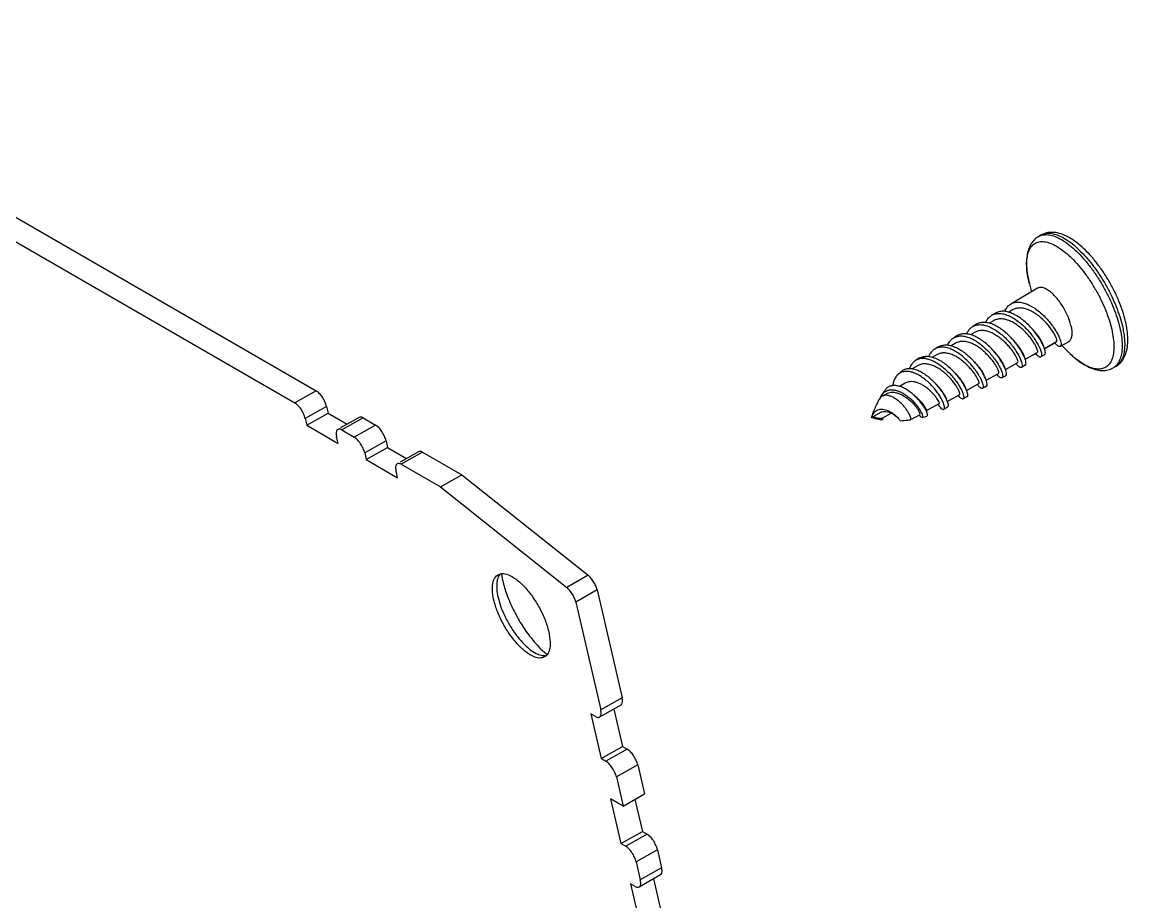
# Model space of a CAD drawing. Header units: millimetres. Extents: x 2693 to 3287, y 268 to 688.
# Drawn here: x 3193.58 to 3234.56, y 566.33 to 598.95 of the extents above; entities that cross this region are included whole.
import ezdxf

# ---------------------------------------------------------------- set-up
doc = ezdxf.new("R2010")
doc.units = ezdxf.units.MM
doc.layers.add('02___PRT_ALL_AXES', color=7, linetype='Continuous')

msp = doc.modelspace()

# ---------------------------------------------------------------- linework, layer by layer
at = {"color": 7, "linetype": 'Continuous'}
for p, q in [((3180.799, 598.951), (3204.479, 585.279)), ((3180.008, 598.503), (3203.688, 584.831)), ((3230.916, 589.24), (3230.893, 589.334)), ((3230.893, 589.334), (3230.916, 589.24)), ((3229.662, 588.135), (3229.675, 588.138)), ((3230.316, 588.289), (3230.146, 588.192)), ((3229.604, 587.886), (3229.426, 587.785)), ((3234.357, 587.682), (3234.383, 587.559)), ((3228.908, 587.455), (3228.735, 587.358)), ((3231.03, 587.558), (3231.009, 587.582)), ((3228.196, 587.052), (3228.013, 586.949)), ((3230.316, 587.157), (3230.296, 587.179)), ((3231.469, 586.852), (3231.92, 587.107)), ((3231.856, 587.049), (3231.472, 586.839)), ((3231.856, 587.049), (3231.849, 587.067)), ((3226.853, 586.498), (3226.821, 586.483)), ((3227.499, 586.622), (3227.323, 586.522)), ((3229.591, 586.75), (3229.57, 586.773)), ((3230.757, 586.449), (3231.208, 586.704)), ((3231.139, 586.658), (3230.792, 586.469)), ((3231.139, 586.658), (3231.137, 586.664)), ((3232.464, 586.613), (3232.328, 586.744)), ((3232.6, 586.493), (3232.464, 586.613)), ((3232.728, 586.393), (3232.6, 586.493)), ((3226.787, 586.219), (3226.569, 586.095)), ((3228.858, 586.37), (3228.877, 586.349)), ((3230.024, 586.071), (3230.48, 586.329)), ((3232.901, 586.277), (3232.728, 586.393)), ((3232.956, 586.245), (3232.901, 586.277)), ((3228.132, 585.963), (3228.152, 585.941)), ((3229.312, 585.668), (3229.768, 585.926)), ((3204.479, 585.279), (3203.688, 584.831)), ((3225.839, 585.319), (3225.878, 585.316)), ((3226.313, 585.561), (3226.099, 585.441)), ((3227.42, 585.56), (3227.437, 585.542)), ((3228.58, 585.29), (3229.04, 585.551)), ((3225.379, 585.013), (3225.341, 584.957)), ((3225.379, 585.013), (3225.42, 585.096)), ((3225.601, 585.158), (3225.453, 585.075)), ((3226.631, 585.121), (3226.617, 585.133)), ((3227.104, 584.543), (3227.573, 584.808)), ((3227.516, 584.776), (3227.564, 584.712)), ((3227.564, 584.712), (3227.534, 584.786)), ((3227.868, 584.887), (3228.328, 585.148)), ((3204.866, 584.697), (3204.075, 584.249)), ((3204.133, 584.001), (3204.924, 584.448)), ((3204.866, 584.697), (3204.924, 584.448)), ((3204.924, 584.448), (3205.626, 584.043)), ((3225.394, 584.47), (3225.072, 584.288)), ((3225.444, 584.494), (3225.394, 584.47)), ((3225.461, 584.267), (3225.791, 584.454)), ((3225.758, 584.472), (3225.846, 584.426)), ((3226.513, 584.209), (3226.861, 584.405)), ((3227.109, 584.513), (3227.101, 584.558)), ((3227.603, 584.668), (3227.564, 584.712)), ((3227.895, 584.682), (3227.856, 584.654)), ((3227.895, 584.682), (3227.881, 584.667)), ((3204.075, 584.249), (3204.133, 584.001)), ((3204.133, 584.001), (3205.293, 583.33)), ((3206.071, 584.295), (3205.384, 583.906)), ((3206.221, 584.274), (3205.429, 583.826)), ((3206.685, 584.006), (3205.894, 583.558)), ((3206.221, 584.274), (3206.685, 584.006)), ((3225.057, 584.277), (3225.062, 584.291)), ((3225.057, 584.277), (3225.072, 584.288)), ((3225.069, 584.275), (3225.057, 584.277)), ((3225.172, 584.25), (3225.069, 584.275)), ((3225.186, 584.248), (3225.172, 584.25)), ((3226.111, 584.195), (3226.128, 584.173)), ((3226.508, 584.207), (3226.513, 584.209)), ((3205.293, 583.33), (3205.236, 583.579)), ((3205.429, 583.826), (3205.894, 583.558)), ((3207.072, 583.424), (3206.28, 582.976)), ((3206.338, 582.727), (3207.129, 583.175)), ((3207.072, 583.424), (3207.129, 583.175)), ((3207.129, 583.175), (3207.832, 582.77)), ((3206.28, 582.976), (3206.338, 582.727)), ((3206.338, 582.727), (3207.499, 582.057)), ((3208.276, 583.021), (3207.59, 582.633)), ((3208.426, 583.001), (3207.635, 582.553)), ((3208.426, 583.001), (3209.877, 582.163)), ((3207.499, 582.057), (3207.441, 582.306)), ((3207.635, 582.553), (3209.086, 581.715)), ((3209.086, 581.715), (3209.877, 582.163)), ((3209.877, 582.163), (3214.558, 578.439)), ((3209.086, 581.715), (3213.767, 577.991)), ((3211.345, 578.478), (3211.39, 578.247)), ((3211.39, 578.247), (3211.393, 578.237)), ((3214.558, 578.439), (3213.767, 577.991)), ((3214.889, 577.894), (3214.098, 577.447)), ((3214.889, 577.894), (3215.819, 573.894)), ((3214.098, 577.447), (3215.028, 573.447)), ((3212.812, 575.704), (3212.851, 575.666)), ((3212.851, 575.666), (3213.026, 575.509)), ((3215.819, 573.894), (3215.028, 573.447)), ((3214.834, 573.2), (3214.66, 573.3)), ((3214.66, 573.3), (3215.045, 571.642)), ((3215.775, 573.627), (3214.984, 573.179)), ((3215.514, 573.479), (3215.836, 572.09)), ((3215.045, 571.642), (3215.836, 572.09)), ((3215.836, 572.09), (3216.011, 571.989)), ((3216.011, 571.989), (3215.219, 571.542)), ((3215.045, 571.642), (3215.219, 571.542)), ((3216.397, 571.407), (3215.606, 570.96)), ((3216.397, 571.407), (3216.648, 570.33)), ((3215.606, 570.96), (3215.856, 569.882)), ((3215.856, 569.882), (3215.392, 570.15)), ((3215.392, 570.15), (3215.777, 568.492)), ((3215.856, 569.882), (3216.648, 570.33)), ((3216.292, 570.129), (3216.569, 568.94)), ((3215.777, 568.492), (3216.569, 568.94)), ((3216.743, 568.839), (3215.952, 568.391)), ((3216.569, 568.94), (3216.743, 568.839)), ((3215.777, 568.492), (3215.952, 568.391)), ((3217.129, 568.257), (3216.338, 567.809)), ((3217.129, 568.257), (3217.283, 567.594)), ((3216.338, 567.809), (3216.492, 567.146)), ((3217.283, 567.594), (3216.492, 567.146)), ((3217.239, 567.326), (3216.448, 566.879)), ((3216.978, 567.178), (3217.301, 565.789)), ((3216.298, 566.899), (3216.124, 567)), ((3216.124, 567), (3216.51, 565.342))]:
    msp.add_line(p, q, dxfattribs=at)
for points in [[(3228.58, 585.29), (3228.577, 585.301), (3228.569, 585.334)], [(3227.868, 584.887), (3227.865, 584.9), (3227.857, 584.931)], [(3225.444, 584.494), (3225.493, 584.509), (3225.577, 584.516), (3225.666, 584.503), (3225.758, 584.472)], [(3225.846, 584.426), (3225.928, 584.372), (3225.999, 584.314), (3226.055, 584.26), (3226.094, 584.217), (3226.116, 584.189)], [(3227.129, 584.419), (3227.121, 584.455), (3227.109, 584.513)], [(3225.477, 584.222), (3225.484, 584.254), (3225.493, 584.286)]]:
    msp.add_lwpolyline(points, dxfattribs=at)
for points, start_tangent, end_tangent in [([(3231.256, 591.003), (3231.107, 590.891), (3230.981, 590.736), (3230.884, 590.529), (3230.824, 590.273), (3230.807, 589.981), (3230.831, 589.666), (3230.892, 589.335)], (-0.870327, -0.492475), (0.226388, -0.974037)), ([(3231.257, 591.002), (3231.356, 591.045)], (0.870882, 0.491491), (0.955874, 0.293777)), ([(3234.475, 587.85), (3234.37, 588.225), (3234.229, 588.607), (3234.055, 588.988), (3233.854, 589.36), (3233.629, 589.717), (3233.384, 590.05), (3233.124, 590.353), (3232.853, 590.619), (3232.574, 590.841), (3232.292, 591.011), (3232.016, 591.117), (3231.763, 591.155), (3231.543, 591.132), (3231.353, 591.057)], (-0.226388, 0.974037), (-0.870327, -0.492475)), ([(3231.353, 591.057), (3231.452, 591.1), (3231.464, 591.103)], (0.870882, 0.491491), (0.962895, 0.269875)), ([(3231.356, 591.045), (3231.539, 591.069), (3231.748, 591.037), (3231.976, 590.951), (3232.219, 590.81)], (0.955874, 0.293777), (0.831583, -0.555401)), ([(3231.464, 591.103), (3231.636, 591.124), (3231.844, 591.092), (3232.072, 591.005), (3232.315, 590.865), (3232.567, 590.674), (3232.823, 590.438), (3233.077, 590.161), (3233.323, 589.85), (3233.556, 589.511), (3233.771, 589.153), (3233.962, 588.782), (3234.126, 588.408), (3234.258, 588.038), (3234.357, 587.682)], (0.962895, 0.269875), (0.226388, -0.974037)), ([(3230.892, 589.335), (3230.832, 589.666), (3230.81, 589.967), (3230.829, 590.232), (3230.886, 590.453), (3230.982, 590.624), (3231.113, 590.742), (3231.277, 590.803), (3231.468, 590.806), (3231.684, 590.751), (3231.918, 590.639), (3232.164, 590.474), (3232.417, 590.258), (3232.67, 589.998), (3232.917, 589.7), (3233.152, 589.371), (3233.369, 589.019), (3233.563, 588.653), (3233.729, 588.282), (3233.863, 587.916), (3233.961, 587.562)], (-0.225919, 0.974146), (0.226388, -0.974037)), ([(3232.219, 590.81), (3232.471, 590.62), (3232.727, 590.384), (3232.981, 590.107), (3233.227, 589.795), (3233.46, 589.457), (3233.674, 589.098), (3233.866, 588.727), (3234.029, 588.353), (3234.162, 587.984), (3234.261, 587.627)], (0.831583, -0.555401), (0.226388, -0.974037)), ([(3229.997, 588.223), (3230.038, 588.305), (3230.129, 588.424), (3230.223, 588.496)], (0.390741, 0.920501), (0.859999, 0.510296)), ([(3230.223, 588.496), (3230.245, 588.508), (3230.383, 588.556), (3230.539, 588.564), (3230.706, 588.534), (3230.881, 588.469), (3231.063, 588.369), (3231.243, 588.241), (3231.413, 588.093), (3231.571, 587.93), (3231.716, 587.756), (3231.841, 587.581), (3231.94, 587.417)], (0.859999, 0.510296), (0.48142, -0.87649)), ([(3229.293, 587.809), (3229.333, 587.889), (3229.423, 588.006), (3229.517, 588.078)], (0.395162, 0.918612), (0.860031, 0.510241)), ([(3229.517, 588.078), (3229.538, 588.09), (3229.662, 588.135)], (0.860031, 0.510241), (0.977038, 0.213067)), ([(3231.009, 587.582), (3230.991, 587.602), (3230.833, 587.763), (3230.665, 587.908), (3230.486, 588.035), (3230.306, 588.133), (3230.133, 588.197), (3229.967, 588.227), (3229.812, 588.218), (3229.675, 588.171), (3229.653, 588.159)], (-0.663419, 0.748248), (-0.860006, -0.510284)), ([(3229.675, 588.138), (3229.829, 588.146), (3229.993, 588.117), (3230.168, 588.053), (3230.348, 587.955), (3230.525, 587.83), (3230.693, 587.685), (3230.851, 587.524), (3230.995, 587.352), (3231.118, 587.18), (3231.217, 587.018)], (0.982296, 0.187336), (0.48491, -0.874564)), ([(3231.92, 587.107), (3231.922, 587.108), (3231.932, 587.141), (3231.919, 587.206), (3231.882, 587.298), (3231.821, 587.413), (3231.736, 587.545), (3231.63, 587.686), (3231.503, 587.829), (3231.361, 587.966), (3231.207, 588.092), (3231.046, 588.198), (3230.883, 588.279), (3230.722, 588.331), (3230.57, 588.35), (3230.43, 588.334), (3230.316, 588.289)], (0.919553, 0.392965), (-0.870616, -0.491962)), ([(3228.589, 587.388), (3228.632, 587.476), (3228.723, 587.592), (3228.815, 587.663)], (0.386245, 0.922396), (0.860011, 0.510276)), ([(3228.815, 587.663), (3228.836, 587.675), (3228.972, 587.722), (3229.126, 587.73), (3229.289, 587.702), (3229.46, 587.639), (3229.638, 587.542), (3229.814, 587.418), (3229.981, 587.276), (3230.136, 587.118), (3230.278, 586.95), (3230.4, 586.781), (3230.498, 586.621)], (0.860011, 0.510276), (0.488473, -0.872579)), ([(3230.296, 587.179), (3230.278, 587.199), (3230.123, 587.357), (3229.956, 587.501), (3229.779, 587.625), (3229.601, 587.721), (3229.429, 587.785), (3229.265, 587.813), (3229.112, 587.804), (3228.976, 587.757), (3228.955, 587.746)], (-0.66559, 0.746318), (-0.860015, -0.510269)), ([(3231.208, 586.705), (3231.21, 586.706), (3231.219, 586.74), (3231.205, 586.807), (3231.167, 586.902), (3231.103, 587.02), (3231.016, 587.154), (3230.906, 587.297), (3230.776, 587.442), (3230.63, 587.58), (3230.474, 587.704), (3230.31, 587.809), (3230.145, 587.886), (3229.984, 587.934), (3229.832, 587.947), (3229.693, 587.924), (3229.604, 587.886)], (0.931332, 0.364172), (-0.870761, -0.491707)), ([(3234.111, 586.183), (3234.26, 586.295), (3234.386, 586.45), (3234.484, 586.656), (3234.544, 586.912), (3234.56, 587.205), (3234.536, 587.52), (3234.475, 587.85)], (0.870327, 0.492475), (-0.226388, 0.974037)), ([(3227.884, 586.973), (3227.927, 587.059), (3228.018, 587.175), (3228.109, 587.245)], (0.388954, 0.921257), (0.860166, 0.510014)), ([(3228.109, 587.245), (3228.131, 587.257), (3228.264, 587.303), (3228.415, 587.312), (3228.578, 587.284), (3228.749, 587.222), (3228.923, 587.128), (3229.096, 587.008), (3229.262, 586.866), (3229.417, 586.71), (3229.557, 586.545), (3229.676, 586.381), (3229.774, 586.223)], (0.860166, 0.510014), (0.492151, -0.87051)), ([(3229.57, 586.773), (3229.555, 586.79), (3229.401, 586.945), (3229.236, 587.086), (3229.062, 587.208), (3228.885, 587.303), (3228.715, 587.365), (3228.553, 587.393), (3228.401, 587.384), (3228.266, 587.338), (3228.245, 587.326)], (-0.668906, 0.743347), (-0.860018, -0.510264)), ([(3230.48, 586.329), (3230.482, 586.33), (3230.49, 586.36), (3230.476, 586.422), (3230.439, 586.51), (3230.378, 586.62), (3230.295, 586.746), (3230.19, 586.881), (3230.067, 587.018), (3229.928, 587.15), (3229.778, 587.27), (3229.62, 587.372), (3229.461, 587.45), (3229.305, 587.499), (3229.156, 587.516), (3229.019, 587.5), (3228.908, 587.455)], (0.926021, 0.377473), (-0.870595, -0.492)), ([(3231.449, 586.921), (3231.444, 586.937), (3231.408, 587.029), (3231.347, 587.144), (3231.262, 587.276), (3231.155, 587.417), (3231.03, 587.558)], (-0.283764, 0.958894), (-0.688949, 0.72481)), ([(3231.357, 587.095), (3231.258, 587.258), (3231.134, 587.43), (3231.03, 587.558)], (-0.484229, 0.874941), (-0.655264, 0.7554)), ([(3231.94, 587.417), (3232.015, 587.266), (3232.064, 587.133), (3232.086, 587.029), (3232.082, 586.958), (3232.057, 586.925)], (0.48142, -0.87649), (-0.856566, -0.516038)), ([(3233.961, 587.562), (3234.022, 587.23), (3234.044, 586.928), (3234.025, 586.663), (3233.968, 586.443), (3233.872, 586.272), (3233.741, 586.154), (3233.577, 586.093), (3233.386, 586.09), (3233.17, 586.144), (3232.956, 586.245)], (0.226388, -0.974037), (-0.871755, 0.489942)), ([(3234.261, 587.627), (3234.323, 587.292), (3234.347, 586.985), (3234.334, 586.713), (3234.282, 586.483), (3234.194, 586.299), (3234.101, 586.191)], (0.226388, -0.974037), (-0.743479, -0.668759)), ([(3234.383, 587.559), (3234.419, 587.346), (3234.444, 587.039), (3234.43, 586.768), (3234.379, 586.537), (3234.29, 586.354), (3234.167, 586.22), (3234.111, 586.183)], (0.195508, -0.980702), (-0.870882, -0.491491)), ([(3227.406, 586.829), (3227.318, 586.762), (3227.228, 586.648), (3227.181, 586.553)], (-0.860157, -0.510029), (-0.382105, -0.924119)), ([(3229.055, 585.826), (3228.958, 585.981), (3228.839, 586.143), (3228.701, 586.304), (3228.549, 586.458), (3228.385, 586.597), (3228.214, 586.715), (3228.042, 586.808), (3227.873, 586.869), (3227.712, 586.896), (3227.563, 586.888), (3227.431, 586.843), (3227.406, 586.829)], (-0.495908, 0.868375), (-0.860157, -0.510029)), ([(3227.546, 586.912), (3227.669, 586.963), (3227.818, 586.98), (3227.981, 586.96), (3228.153, 586.903), (3228.33, 586.813), (3228.506, 586.695), (3228.675, 586.554), (3228.833, 586.397), (3228.858, 586.37)], (0.860907, 0.508762), (0.671205, -0.741271)), ([(3229.767, 585.928), (3229.775, 585.935), (3229.775, 585.977), (3229.752, 586.051), (3229.705, 586.149), (3229.634, 586.268), (3229.541, 586.4), (3229.426, 586.539), (3229.294, 586.676), (3229.148, 586.805), (3228.992, 586.918), (3228.831, 587.01), (3228.671, 587.075), (3228.516, 587.109), (3228.372, 587.109), (3228.241, 587.075), (3228.196, 587.052)], (0.894656, 0.446755), (-0.870068, -0.492932)), ([(3230.641, 586.7), (3230.543, 586.86), (3230.42, 587.03), (3230.316, 587.157)], (-0.487756, 0.87298), (-0.658041, 0.752982)), ([(3230.737, 586.518), (3230.731, 586.536), (3230.694, 586.63), (3230.632, 586.746), (3230.545, 586.879), (3230.437, 587.021), (3230.316, 587.157)], (-0.279249, 0.960219), (-0.68973, 0.724067)), ([(3231.217, 587.018), (3231.284, 586.885), (3231.332, 586.767), (3231.358, 586.668), (3231.364, 586.594), (3231.35, 586.548), (3231.335, 586.535)], (0.48491, -0.874564), (-0.875129, -0.48389)), ([(3231.474, 586.835), (3231.431, 586.946), (3231.357, 587.095)], (-0.307036, 0.951698), (-0.484229, 0.874941)), ([(3231.475, 586.61), (3231.499, 586.643), (3231.502, 586.713), (3231.48, 586.816), (3231.474, 586.835)], (0.855656, 0.517546), (-0.307036, 0.951698)), ([(3232.057, 586.925), (3232.054, 586.923), (3232.004, 586.926), (3231.936, 586.969), (3231.856, 587.049)], (-0.856566, -0.516038), (-0.652688, 0.757627)), ([(3226.692, 586.404), (3226.683, 586.398), (3226.584, 586.307), (3226.505, 586.187), (3226.471, 586.106)], (-0.841602, -0.540098), (-0.339651, -0.940552)), ([(3227.087, 586.468), (3226.938, 586.479), (3226.802, 586.455), (3226.692, 586.404)], (-0.984952, 0.172826), (-0.841602, -0.540098)), ([(3226.837, 586.492), (3226.919, 586.531), (3227.062, 586.559), (3227.219, 586.55), (3227.388, 586.504), (3227.562, 586.425), (3227.736, 586.316), (3227.906, 586.184), (3228.066, 586.033), (3228.132, 585.963)], (0.861042, 0.508534), (0.674613, -0.738172)), ([(3227.087, 586.468), (3227, 586.5), (3226.922, 586.51), (3226.853, 586.498)], (-0.906029, 0.423216), (-0.941862, -0.336)), ([(3227.087, 586.468), (3227.253, 586.422), (3227.427, 586.343), (3227.603, 586.233), (3227.774, 586.098), (3227.933, 585.949), (3228.077, 585.789), (3228.205, 585.623), (3228.31, 585.464), (3228.39, 585.318), (3228.445, 585.191), (3228.474, 585.088), (3228.478, 585.016), (3228.458, 584.979), (3228.456, 584.978)], (0.984952, -0.172826), (-0.893965, -0.448137)), ([(3229.04, 585.551), (3229.042, 585.552), (3229.048, 585.58), (3229.033, 585.638), (3228.995, 585.722), (3228.935, 585.827), (3228.853, 585.948), (3228.751, 586.077), (3228.63, 586.208), (3228.495, 586.334), (3228.348, 586.449), (3228.195, 586.546), (3228.04, 586.62), (3227.887, 586.666), (3227.742, 586.682), (3227.609, 586.666), (3227.499, 586.622)], (0.9341, 0.357011), (-0.870575, -0.492036)), ([(3229.914, 586.3), (3229.817, 586.457), (3229.696, 586.624), (3229.591, 586.75)], (-0.491433, 0.870915), (-0.660915, 0.750461)), ([(3230.01, 586.127), (3230.001, 586.153), (3229.964, 586.241), (3229.904, 586.352), (3229.82, 586.477), (3229.715, 586.613), (3229.592, 586.75)], (-0.255298, 0.966863), (-0.696512, 0.717545)), ([(3230.498, 586.621), (3230.571, 586.475), (3230.621, 586.347), (3230.643, 586.246), (3230.64, 586.178), (3230.618, 586.147)], (0.488473, -0.872579), (-0.853138, -0.521685)), ([(3230.761, 586.436), (3230.715, 586.554), (3230.641, 586.7)], (-0.302341, 0.9532), (-0.487756, 0.87298)), ([(3230.761, 586.224), (3230.784, 586.256), (3230.786, 586.325), (3230.764, 586.426), (3230.761, 586.436)], (0.855022, 0.518593), (-0.302341, 0.9532)), ([(3231.335, 586.535), (3231.319, 586.53), (3231.271, 586.542), (3231.21, 586.585), (3231.139, 586.658)], (-0.875129, -0.48389), (-0.648644, 0.761092)), ([(3232.328, 586.744), (3232.514, 586.567), (3232.793, 586.345), (3233.076, 586.175), (3233.352, 586.068), (3233.604, 586.03), (3233.824, 586.053), (3234.014, 586.129)], (0.701542, -0.712628), (0.870327, 0.492475)), ([(3226.158, 585.994), (3226.237, 586.051), (3226.36, 586.097), (3226.5, 586.107), (3226.653, 586.081), (3226.814, 586.022), (3226.98, 585.933), (3227.143, 585.817), (3227.301, 585.681), (3227.42, 585.56)], (0.740949, 0.671561), (0.679722, -0.733469)), ([(3227.74, 584.595), (3227.754, 584.606), (3227.765, 584.657), (3227.752, 584.74), (3227.714, 584.849), (3227.651, 584.981), (3227.564, 585.127), (3227.454, 585.282), (3227.325, 585.437), (3227.18, 585.585), (3227.024, 585.719), (3226.861, 585.832), (3226.696, 585.92), (3226.535, 585.976), (3226.382, 585.999), (3226.243, 585.987), (3226.169, 585.964)], (0.896508, 0.443028), (-0.924498, -0.381186)), ([(3228.327, 585.149), (3228.336, 585.166), (3228.327, 585.216), (3228.296, 585.294), (3228.241, 585.395), (3228.164, 585.514), (3228.065, 585.643), (3227.947, 585.776), (3227.812, 585.905), (3227.666, 586.024), (3227.512, 586.126), (3227.356, 586.206), (3227.201, 586.258), (3227.052, 586.279), (3226.915, 586.267), (3226.793, 586.222), (3226.787, 586.219)], (0.729927, 0.683525), (-0.870138, -0.492808)), ([(3228.877, 586.349), (3228.976, 586.231), (3229.098, 586.065), (3229.198, 585.905)], (0.663799, -0.747911), (0.495152, -0.868807)), ([(3229.297, 585.724), (3229.284, 585.765), (3229.242, 585.858), (3229.177, 585.973), (3229.088, 586.102), (3228.979, 586.239), (3228.878, 586.349)], (-0.236839, 0.971549), (-0.697509, 0.716576)), ([(3229.774, 586.223), (3229.848, 586.078), (3229.897, 585.953), (3229.92, 585.855), (3229.918, 585.788), (3229.896, 585.756)], (0.492151, -0.87051), (-0.851224, -0.524803)), ([(3230.036, 586.032), (3229.988, 586.156), (3229.914, 586.3)], (-0.297467, 0.954732), (-0.491433, 0.870915)), ([(3230.035, 585.832), (3230.057, 585.863), (3230.06, 585.93), (3230.037, 586.029), (3230.036, 586.032)], (0.851985, 0.523567), (-0.297467, 0.954732)), ([(3230.618, 586.147), (3230.614, 586.145), (3230.567, 586.148), (3230.502, 586.191), (3230.425, 586.27), (3230.41, 586.289)], (-0.853138, -0.521685), (-0.628053, 0.778171)), ([(3234.101, 586.191), (3234.07, 586.166), (3234.014, 586.129)], (-0.743479, -0.668759), (-0.870882, -0.491492)), ([(3226.025, 585.868), (3226.016, 585.859), (3225.935, 585.747), (3225.877, 585.609), (3225.844, 585.467)], (-0.709827, -0.704376), (-0.154952, -0.987922)), ([(3226.169, 585.964), (3226.12, 585.94), (3226.025, 585.868)], (-0.924498, -0.381186), (-0.709827, -0.704376)), ([(3227.571, 584.811), (3227.577, 584.818), (3227.567, 584.856), (3227.536, 584.918), (3227.485, 584.999), (3227.415, 585.093), (3227.326, 585.193), (3227.223, 585.294), (3227.109, 585.388), (3226.987, 585.472), (3226.861, 585.539), (3226.735, 585.587), (3226.613, 585.613), (3226.499, 585.617), (3226.394, 585.597), (3226.313, 585.561)], (0.773195, 0.634168), (-0.870531, -0.492114)), ([(3228.152, 585.941), (3228.212, 585.873), (3228.339, 585.708), (3228.445, 585.549), (3228.527, 585.401), (3228.583, 585.272), (3228.597, 585.23)], (0.666744, -0.745286), (0.291802, -0.956479)), ([(3228.57, 585.334), (3228.558, 585.369), (3228.521, 585.453), (3228.461, 585.559), (3228.379, 585.679), (3228.276, 585.808), (3228.155, 585.939)], (-0.217762, 0.976002), (-0.703807, 0.710392)), ([(3229.055, 585.826), (3229.128, 585.685), (3229.177, 585.561), (3229.2, 585.464), (3229.199, 585.398), (3229.178, 585.368)], (0.495908, -0.868375), (-0.848967, -0.528446)), ([(3229.322, 585.634), (3229.32, 585.64), (3229.271, 585.764), (3229.198, 585.905)], (-0.292504, 0.956264), (-0.495152, 0.868807)), ([(3229.321, 585.446), (3229.342, 585.476), (3229.344, 585.542), (3229.322, 585.634)], (0.851814, 0.523845), (-0.292504, 0.956264)), ([(3229.896, 585.756), (3229.893, 585.755), (3229.847, 585.759), (3229.784, 585.8), (3229.709, 585.879), (3229.701, 585.888)], (-0.851224, -0.524803), (-0.633741, 0.773545)), ([(3204.866, 584.697), (3204.807, 584.868), (3204.713, 585.039), (3204.598, 585.183), (3204.479, 585.279)], (-0.226388, 0.974037), (-0.866025, 0.5)), ([(3225.421, 585.097), (3225.465, 585.159), (3225.546, 585.238), (3225.559, 585.246)], (0.515633, 0.856809), (0.82716, 0.561966)), ([(3226.617, 585.133), (3226.6, 585.148), (3226.46, 585.259), (3226.315, 585.351), (3226.169, 585.42), (3226.028, 585.462), (3225.896, 585.474), (3225.774, 585.456), (3225.666, 585.408), (3225.579, 585.333), (3225.539, 585.283)], (-0.747737, 0.663995), (-0.561378, -0.827559)), ([(3225.559, 585.246), (3225.645, 585.291), (3225.758, 585.317), (3225.839, 585.319)], (0.82716, 0.561966), (0.998571, -0.053441)), ([(3226.859, 584.408), (3226.864, 584.413), (3226.857, 584.447), (3226.831, 584.504), (3226.784, 584.58), (3226.72, 584.669), (3226.638, 584.765), (3226.542, 584.863), (3226.434, 584.956), (3226.318, 585.041), (3226.197, 585.113), (3226.074, 585.167), (3225.954, 585.202), (3225.84, 585.215), (3225.734, 585.207), (3225.638, 585.177), (3225.601, 585.158)], (0.851278, 0.524714), (-0.870244, -0.49262)), ([(3225.878, 585.316), (3225.883, 585.315), (3226.019, 585.284), (3226.159, 585.226), (3226.298, 585.145), (3226.431, 585.047), (3226.558, 584.934), (3226.672, 584.813), (3226.769, 584.693)], (0.99305, -0.117696), (0.595938, -0.80303)), ([(3227.856, 584.931), (3227.835, 584.993), (3227.79, 585.086), (3227.721, 585.198), (3227.631, 585.323), (3227.521, 585.454), (3227.437, 585.543)], (-0.292374, 0.956304), (-0.706405, 0.707808)), ([(3227.437, 585.542), (3227.447, 585.53), (3227.578, 585.373), (3227.69, 585.216), (3227.78, 585.067), (3227.846, 584.934), (3227.883, 584.834)], (0.672913, -0.739722), (0.293042, -0.9561)), ([(3228.597, 585.23), (3228.613, 585.168), (3228.618, 585.095), (3228.599, 585.055), (3228.596, 585.054)], (0.291802, -0.956479), (-0.904166, -0.427181)), ([(3229.178, 585.368), (3229.175, 585.367), (3229.13, 585.371), (3229.068, 585.413), (3228.995, 585.491), (3228.976, 585.514)], (-0.848967, -0.528446), (-0.614528, 0.788895)), ([(3204.075, 584.249), (3204.016, 584.421), (3203.922, 584.592), (3203.807, 584.736), (3203.688, 584.831)], (-0.226388, 0.974037), (-0.866025, 0.5)), ([(3225.453, 585.075), (3225.392, 585.028), (3225.379, 585.013)], (-0.869855, -0.493308), (-0.645767, -0.763534)), ([(3226.371, 584.564), (3226.289, 584.673), (3226.192, 584.781), (3226.087, 584.881), (3225.976, 584.967), (3225.86, 585.038), (3225.746, 585.086), (3225.64, 585.109), (3225.545, 585.107), (3225.461, 585.079), (3225.453, 585.075)], (-0.57063, 0.821207), (-0.869855, -0.493308)), ([(3226.951, 584.759), (3226.852, 584.889), (3226.733, 585.022), (3226.631, 585.121)], (-0.576654, 0.816988), (-0.741585, 0.670859)), ([(3227.104, 584.558), (3227.093, 584.585), (3227.065, 584.644), (3227.016, 584.723), (3226.948, 584.814), (3226.863, 584.912), (3226.763, 585.011), (3226.652, 585.106), (3226.632, 585.121)], (-0.061535, 0.998105), (-0.799025, 0.601298)), ([(3227.883, 584.834), (3227.887, 584.821), (3227.903, 584.736), (3227.895, 584.682)], (0.293042, -0.9561), (-0.461694, -0.887039)), ([(3228.456, 584.978), (3228.417, 584.978), (3228.358, 585.015), (3228.286, 585.09), (3228.267, 585.113)], (-0.893965, -0.448137), (-0.61996, 0.784633)), ([(3225.062, 584.291), (3225.083, 584.347), (3225.12, 584.418), (3225.169, 584.484), (3225.228, 584.536), (3225.3, 584.575), (3225.385, 584.596), (3225.479, 584.597), (3225.577, 584.578), (3225.678, 584.542), (3225.778, 584.49), (3225.868, 584.43)], (0.322922, 0.946426), (0.806956, -0.590611)), ([(3225.868, 584.43), (3225.953, 584.362), (3226.024, 584.296), (3226.077, 584.238), (3226.111, 584.195)], (0.806956, -0.590611), (0.613832, -0.789437)), ([(3226.519, 584.215), (3226.523, 584.248), (3226.511, 584.302), (3226.481, 584.376), (3226.434, 584.465), (3226.371, 584.564)], (0.681595, 0.73173), (-0.57063, 0.821207)), ([(3226.769, 584.693), (3226.846, 584.579), (3226.904, 584.476), (3226.94, 584.392), (3226.954, 584.332), (3226.947, 584.298), (3226.938, 584.295)], (0.595938, -0.80303), (-0.98104, -0.193807)), ([(3226.938, 584.295), (3226.92, 584.295), (3226.877, 584.325), (3226.822, 584.384)], (-0.98104, -0.193807), (-0.626937, 0.77907)), ([(3227.129, 584.419), (3227.122, 584.443), (3227.087, 584.531), (3227.029, 584.639), (3226.951, 584.759)], (-0.235113, 0.971968), (-0.576654, 0.816988)), ([(3227.119, 584.345), (3227.126, 584.348), (3227.134, 584.381), (3227.129, 584.419)], (0.97881, 0.204769), (-0.235113, 0.971968)), ([(3227.603, 584.668), (3227.67, 584.611), (3227.721, 584.59), (3227.74, 584.595)], (0.693317, -0.720633), (0.896508, 0.443028)), ([(3206.221, 584.274), (3206.117, 584.306), (3206.072, 584.293)], (-0.866025, 0.5), (-0.877852, -0.478932)), ([(3207.072, 583.424), (3207.013, 583.595), (3206.918, 583.766), (3206.803, 583.91), (3206.685, 584.006)], (-0.226388, 0.974037), (-0.866025, 0.5)), ([(3225.072, 584.288), (3225.09, 584.296), (3225.127, 584.304), (3225.168, 584.303), (3225.211, 584.294), (3225.253, 584.278), (3225.291, 584.258)], (0.870435, 0.492283), (0.866381, -0.499384)), ([(3225.461, 584.267), (3225.43, 584.256), (3225.391, 584.252), (3225.344, 584.254), (3225.291, 584.258)], (-0.869159, -0.494533), (-0.996761, 0.080425)), ([(3225.445, 584.202), (3225.406, 584.213), (3225.354, 584.234), (3225.291, 584.258)], (-0.996723, 0.080887), (-0.948799, 0.315881)), ([(3225.477, 584.222), (3225.469, 584.207), (3225.445, 584.202)], (-0.198804, -0.980039), (-0.996723, 0.080887)), ([(3205.28, 583.845), (3205.252, 583.823), (3205.221, 583.725), (3205.236, 583.579)], (-0.877852, -0.478932), (0.226388, -0.974037)), ([(3205.429, 583.826), (3205.326, 583.859), (3205.28, 583.845)], (-0.866025, 0.5), (-0.877852, -0.478932)), ([(3206.28, 582.976), (3206.221, 583.147), (3206.127, 583.318), (3206.012, 583.462), (3205.894, 583.558)], (-0.226388, 0.974037), (-0.866025, 0.5)), ([(3208.426, 583.001), (3208.322, 583.033), (3208.277, 583.019)], (-0.866025, 0.5), (-0.877852, -0.478932)), ([(3207.486, 582.572), (3207.458, 582.55), (3207.426, 582.452), (3207.441, 582.306)], (-0.877852, -0.478932), (0.226388, -0.974037)), ([(3207.635, 582.553), (3207.531, 582.585), (3207.486, 582.572)], (-0.866025, 0.5), (-0.877852, -0.478932)), ([(3211.183, 578.214), (3211.182, 578.206), (3211.173, 577.929), (3211.224, 577.611)], (-0.160428, -0.987048), (0.226388, -0.974037)), ([(3211.253, 578.42), (3211.183, 578.214)], (-0.512686, -0.858576), (-0.160428, -0.987048)), ([(3211.311, 578.496), (3211.253, 578.42)], (-0.706209, -0.708003), (-0.512686, -0.858576)), ([(3211.393, 578.237), (3211.546, 577.725), (3211.782, 577.175), (3212.087, 576.626), (3212.439, 576.125), (3212.812, 575.704)], (0.226388, -0.974037), (0.71034, -0.703858)), ([(3214.889, 577.894), (3214.839, 578.045), (3214.761, 578.198), (3214.663, 578.334), (3214.558, 578.439)], (-0.226388, 0.974037), (-0.78253, 0.622613)), ([(3214.098, 577.447), (3214.048, 577.597), (3213.97, 577.75), (3213.872, 577.887), (3213.767, 577.991)], (-0.226388, 0.974037), (-0.78253, 0.622613)), ([(3211.224, 577.611), (3211.329, 577.259), (3211.491, 576.882), (3211.701, 576.505), (3211.942, 576.162), (3212.198, 575.873), (3212.454, 575.653), (3212.698, 575.513), (3212.715, 575.506)], (0.226388, -0.974037), (0.928487, -0.371364)), ([(3212.715, 575.506), (3212.915, 575.46)], (0.928487, -0.371364), (0.9995, -0.031625)), ([(3212.915, 575.46), (3213.021, 575.47)], (0.9995, -0.031625), (0.972823, 0.231551)), ([(3215.774, 573.628), (3215.802, 573.65), (3215.834, 573.749), (3215.819, 573.894)], (0.877852, 0.478932), (-0.226388, 0.974037)), ([(3214.983, 573.181), (3215.011, 573.203), (3215.043, 573.301), (3215.028, 573.447)], (0.877852, 0.478932), (-0.226388, 0.974037)), ([(3214.834, 573.2), (3214.938, 573.167), (3214.983, 573.181)], (0.866025, -0.5), (0.877852, 0.478932)), ([(3216.397, 571.407), (3216.338, 571.579), (3216.244, 571.75), (3216.129, 571.894), (3216.011, 571.989)], (-0.226388, 0.974037), (-0.866025, 0.5)), ([(3215.606, 570.96), (3215.547, 571.131), (3215.453, 571.302), (3215.338, 571.446), (3215.219, 571.542)], (-0.226388, 0.974037), (-0.866025, 0.5)), ([(3217.129, 568.257), (3217.07, 568.428), (3216.976, 568.599), (3216.861, 568.743), (3216.743, 568.839)], (-0.226388, 0.974037), (-0.866025, 0.5)), ([(3216.338, 567.809), (3216.279, 567.981), (3216.185, 568.152), (3216.07, 568.296), (3215.952, 568.391)], (-0.226388, 0.974037), (-0.866025, 0.5)), ([(3217.239, 567.328), (3217.267, 567.35), (3217.298, 567.448), (3217.283, 567.594)], (0.877852, 0.478932), (-0.226388, 0.974037)), ([(3216.447, 566.88), (3216.475, 566.902), (3216.507, 567), (3216.492, 567.146)], (0.877852, 0.478932), (-0.226388, 0.974037)), ([(3216.298, 566.899), (3216.402, 566.867), (3216.447, 566.88)], (0.866025, -0.5), (0.877852, 0.478932))]:
    msp.add_spline(points, degree=3, dxfattribs=dict(at, start_tangent=start_tangent, end_tangent=end_tangent))
at = {"layer": '02___PRT_ALL_AXES', "color": 7, "linetype": 'Continuous'}
for p, q in [((3231.353, 591.057), (3231.256, 591.003)), ((3231.213, 589.082), (3230.223, 588.496)), ((3230.916, 589.24), (3230.99, 588.95)), ((3229.653, 588.159), (3229.517, 588.078)), ((3228.955, 587.746), (3228.815, 587.663)), ((3228.245, 587.326), (3228.109, 587.245)), ((3227.546, 586.912), (3227.406, 586.829)), ((3232.345, 587.08), (3232.057, 586.925)), ((3232.328, 586.744), (3232.118, 586.957)), ((3226.821, 586.483), (3226.692, 586.404)), ((3226.837, 586.492), (3226.821, 586.483)), ((3231.475, 586.61), (3231.336, 586.534)), ((3226.158, 585.994), (3226.025, 585.868)), ((3230.761, 586.224), (3230.618, 586.146)), ((3234.111, 586.183), (3234.014, 586.129)), ((3230.035, 585.832), (3229.896, 585.756)), ((3225.539, 585.283), (3225.42, 585.096)), ((3229.321, 585.446), (3229.178, 585.368)), ((3228.596, 585.053), (3228.456, 584.978)), ((3227.741, 584.594), (3227.856, 584.654)), ((3227.881, 584.667), (3227.856, 584.654)), ((3225.061, 584.291), (3225.057, 584.277)), ((3225.172, 584.25), (3225.186, 584.247)), ((3225.186, 584.247), (3225.445, 584.202)), ((3226.938, 584.293), (3227.119, 584.344)), ((3211.161, 578.416), (3211.22, 578.457)), ((3213.001, 575.455), (3212.943, 575.413))]:
    msp.add_line(p, q, dxfattribs=at)
for points, start_tangent, end_tangent in [([(3232.45, 587.698), (3232.394, 587.891), (3232.314, 588.092), (3232.214, 588.292), (3232.098, 588.485), (3231.969, 588.662), (3231.833, 588.816), (3231.695, 588.943), (3231.561, 589.036), (3231.435, 589.093), (3231.322, 589.111), (3231.227, 589.09), (3231.213, 589.082)], (-0.226388, 0.974037), (-0.858257, -0.51322)), ([(3232.45, 587.698), (3232.48, 587.519), (3232.484, 587.362), (3232.46, 587.233), (3232.411, 587.136), (3232.345, 587.08)], (0.226388, -0.974037), (-0.877929, -0.478791)), ([(3225.341, 584.957), (3225.28, 584.839), (3225.15, 584.546), (3225.061, 584.291)], (-0.476487, -0.879181), (-0.291329, -0.956623)), ([(3226.128, 584.171), (3226.413, 584.195), (3226.508, 584.207)], (0.998984, 0.045063), (0.98987, 0.141975)), ([(3211.066, 577.522), (3211.012, 577.907), (3211.045, 578.213), (3211.161, 578.416)], (-0.226388, 0.974037), (0.745332, 0.666693)), ([(3211.22, 578.457), (3211.353, 578.498), (3211.368, 578.5)], (0.877118, 0.480276), (0.997769, 0.066756)), ([(3211.368, 578.5), (3211.603, 578.455), (3211.892, 578.288), (3212.197, 578.011), (3212.492, 577.648), (3212.754, 577.226), (3212.961, 576.781), (3213.097, 576.349)], (0.997769, 0.066756), (0.226388, -0.974037)), ([(3212.81, 575.372), (3212.56, 575.416), (3212.271, 575.583), (3211.966, 575.859), (3211.671, 576.223), (3211.409, 576.644), (3211.202, 577.089), (3211.066, 577.522)], (-0.9939, -0.110282), (-0.226388, 0.974037)), ([(3213.097, 576.349), (3213.151, 575.964), (3213.118, 575.657), (3213.001, 575.455)], (0.226388, -0.974037), (-0.745332, -0.666693)), ([(3212.943, 575.413), (3212.81, 575.372)], (-0.877118, -0.480276), (-0.9939, -0.110282))]:
    msp.add_spline(points, degree=3, dxfattribs=dict(at, start_tangent=start_tangent, end_tangent=end_tangent))

doc.saveas('drawing.dxf')
